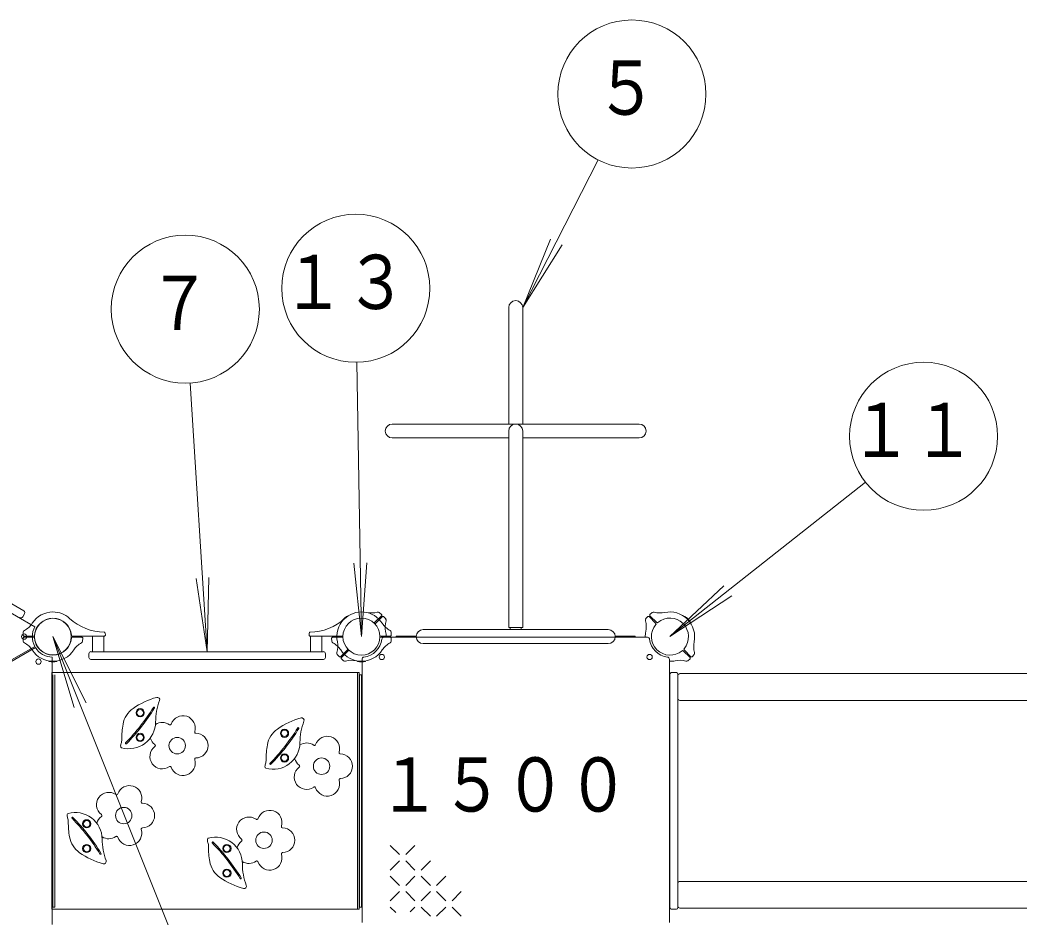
# Model space of a CAD drawing. Units: millimetres on the paper, scale 1:60. Extents: x 0 to 420, y -297 to 594.
# Drawn here: x 150.17 to 190.64, y 450.81 to 487.16 of the extents above; entities that cross this region are included whole.
import ezdxf
from ezdxf.enums import TextEntityAlignment as Align

# ---------------------------------------------------------------- set-up
doc = ezdxf.new("R2010")
doc.units = ezdxf.units.MM
doc.layers.add('LY_1', color=7, linetype='Continuous', lineweight=9)
doc.styles.add('ＭＳ ゴシック', font='')
doc.styles.get('ＭＳ ゴシック').set_extended_font_data('MS Gothic')

msp = doc.modelspace()

# ---------------------------------------------------------------- linework, layer by layer
at = {"layer": 'LY_1', "lineweight": 18}
for p, q in [((173.594, 481.493), (170.535, 475.508)), ((170.535, 475.508), (171.662, 478.288)), ((170.535, 475.508), (172.128, 478.05)), ((163.82, 473.292), (164.001, 462.175)), ((157.056, 472.451), (157.751, 461.566)), ((184.423, 468.434), (176.501, 462.175)), ((164.001, 462.175), (163.691, 465.159)), ((164.001, 462.175), (164.214, 465.167)), ((157.751, 461.566), (157.3, 464.532)), ((157.751, 461.566), (157.822, 464.566)), ((176.501, 462.175), (178.684, 464.233)), ((176.501, 462.175), (179.008, 463.822)), ((157.937, 446.063), (151.501, 462.175)), ((151.501, 462.175), (152.853, 459.496)), ((151.501, 462.175), (152.367, 459.302)), ((165.545, 453.343), (165.17, 453.718)), ((166.17, 453.718), (165.795, 453.343)), ((165.545, 453.093), (165.17, 452.718)), ((166.17, 452.718), (165.795, 453.093)), ((166.795, 453.093), (166.42, 452.718)), ((165.545, 452.093), (165.17, 452.468)), ((166.17, 452.468), (165.795, 452.093)), ((166.795, 452.093), (166.42, 452.468)), ((167.42, 452.468), (167.045, 452.093)), ((165.545, 451.843), (165.17, 451.468)), ((166.17, 451.468), (165.795, 451.843)), ((166.795, 451.843), (166.42, 451.468)), ((167.42, 451.468), (167.045, 451.843)), ((168.045, 451.843), (167.67, 451.468)), ((165.392, 450.996), (165.17, 451.218)), ((166.17, 451.218), (165.97, 451.019)), ((166.795, 450.843), (166.42, 451.218)), ((167.42, 451.218), (167.045, 450.843)), ((168.045, 450.843), (167.67, 451.218))]:
    msp.add_line(p, q, dxfattribs=at)
at = {"layer": 'LY_1'}
for p, q in [((169.968, 470.791), (169.968, 475.508)), ((170.535, 475.508), (170.535, 470.791)), ((165.251, 470.791), (170.251, 470.791)), ((170.251, 470.791), (175.251, 470.791)), ((169.968, 470.508), (169.968, 462.541)), ((170.535, 470.508), (170.535, 462.541)), ((169.968, 470.225), (165.251, 470.225)), ((175.251, 470.225), (170.535, 470.225)), ((141.385, 467.987), (150.767, 462.57)), ((150.324, 463.22), (142.169, 467.928)), ((150.355, 463.106), (150.28, 462.976)), ((164.813, 463.07), (164.717, 463.16)), ((175.69, 463.07), (175.786, 463.16)), ((163.186, 462.754), (163.184, 462.756)), ((163.422, 462.99), (163.42, 462.992)), ((164.536, 462.745), (164.814, 463.022)), ((164.571, 462.709), (164.849, 462.987)), ((164.897, 462.986), (164.986, 462.89)), ((175.606, 462.986), (175.516, 462.89)), ((175.931, 462.709), (175.654, 462.987)), ((175.967, 462.745), (175.689, 463.022)), ((177.081, 462.99), (177.083, 462.992)), ((177.316, 462.754), (177.318, 462.756)), ((150.294, 462.234), (150.298, 462.355)), ((153.625, 462.235), (153.621, 462.322)), ((161.877, 462.235), (161.882, 462.322)), ((165.208, 462.234), (165.204, 462.355)), ((166.501, 462.458), (174.001, 462.458)), ((169.968, 462.541), (170.535, 462.541)), ((170.025, 462.541), (170.025, 462.458)), ((170.478, 462.541), (170.478, 462.458)), ((150.294, 462.115), (150.299, 461.984)), ((150.72, 462.2), (150.327, 462.2)), ((150.72, 462.15), (150.327, 462.15)), ((152.282, 462.2), (153.592, 462.2)), ((152.282, 462.15), (152.675, 462.15)), ((152.708, 462.115), (152.704, 461.994)), ((153.108, 462.2), (153.108, 461.566)), ((153.561, 462.2), (153.561, 461.566)), ((163.22, 462.2), (161.91, 462.2)), ((161.941, 462.2), (161.941, 461.566)), ((162.395, 462.2), (162.395, 461.566)), ((162.794, 462.115), (162.798, 461.994)), ((163.22, 462.15), (162.827, 462.15)), ((164.782, 462.2), (165.175, 462.2)), ((170.251, 462.15), (164.782, 462.15)), ((165.208, 462.115), (165.204, 461.984)), ((165.411, 462.201), (165.411, 462.148)), ((165.411, 462.201), (166.219, 462.201)), ((165.411, 462.148), (166.219, 462.148)), ((166.501, 461.891), (174.001, 461.891)), ((170.251, 462.15), (175.591, 462.15)), ((175.092, 462.201), (174.283, 462.201)), ((175.092, 462.148), (174.283, 462.148)), ((175.092, 462.201), (175.092, 462.148)), ((141.385, 456.363), (150.767, 461.78)), ((150.792, 461.737), (141.41, 456.32)), ((152.96, 461.333), (152.96, 461.483)), ((162.46, 461.566), (153.043, 461.566)), ((162.543, 461.333), (162.543, 461.483)), ((163.106, 461.363), (163.023, 461.452)), ((163.431, 461.64), (163.154, 461.362)), ((163.467, 461.605), (163.189, 461.327)), ((177.036, 461.605), (177.314, 461.327)), ((177.071, 461.64), (177.349, 461.362)), ((177.397, 461.363), (177.48, 461.452)), ((151.335, 461.189), (151.335, 461.186)), ((151.476, 461.342), (151.476, 450.508)), ((151.668, 461.189), (151.668, 461.186)), ((162.46, 461.25), (153.043, 461.25)), ((163.19, 461.279), (163.278, 461.196)), ((163.835, 461.189), (163.835, 461.186)), ((164.026, 455.925), (164.026, 461.265)), ((164.168, 461.189), (164.168, 461.186)), ((176.476, 455.925), (176.476, 461.265)), ((177.313, 461.279), (177.224, 461.196)), ((163.914, 460.716), (151.46, 460.716)), ((151.46, 455.925), (151.46, 460.716)), ((151.501, 455.925), (151.501, 460.633)), ((151.576, 455.925), (151.576, 460.633)), ((163.837, 455.925), (163.837, 460.716)), ((163.914, 455.925), (163.914, 460.716)), ((163.926, 455.925), (163.926, 460.633)), ((164.001, 460.633), (163.926, 460.633)), ((164.001, 455.925), (164.001, 460.633)), ((176.501, 451.183), (176.501, 460.666)), ((176.768, 460.716), (176.551, 460.716)), ((176.818, 451.183), (176.818, 460.666)), ((227.943, 460.675), (176.901, 460.675)), ((227.943, 459.591), (176.901, 459.591)), ((151.46, 455.925), (151.46, 451.133)), ((151.501, 455.925), (151.501, 451.216)), ((151.576, 455.925), (151.576, 451.216)), ((163.837, 455.925), (163.837, 451.133)), ((163.914, 455.925), (163.914, 451.133)), ((163.926, 455.925), (163.926, 451.216)), ((164.001, 455.925), (164.001, 451.216)), ((164.026, 455.925), (164.026, 450.585)), ((176.476, 455.925), (176.476, 450.585)), ((227.943, 452.258), (176.901, 452.258)), ((163.914, 451.133), (151.46, 451.133)), ((151.501, 451.216), (151.576, 451.216)), ((164.001, 451.216), (163.926, 451.216)), ((176.768, 451.133), (176.551, 451.133)), ((227.943, 451.175), (176.901, 451.175))]:
    msp.add_line(p, q, dxfattribs=at)
at = {"layer": 'LY_1', "lineweight": 18}
for centre in [(174.959, 484.164), (163.771, 476.291), (156.865, 475.445), (186.777, 470.294)]:
    msp.add_circle(centre, 3, dxfattribs=at)
at = {"layer": 'LY_1'}
for centre, radius in [((151.501, 462.175), 0.743), ((164.001, 462.175), 0.75), ((150.335, 462.175), 0.108), ((164.826, 461.35), 0.108), ((175.676, 461.35), 0.108), ((150.918, 461.164), 0.108), ((155.036, 459.091), 0.167), ((155.036, 459.091), 0.133), ((155.036, 458.091), 0.167), ((155.036, 458.091), 0.133), ((160.885, 458.258), 0.167), ((160.885, 458.258), 0.133), ((156.536, 457.758), 0.333), ((160.885, 457.258), 0.167), ((160.885, 457.258), 0.133), ((162.385, 456.925), 0.333), ((154.37, 454.925), 0.333), ((152.87, 454.591), 0.167), ((152.87, 454.591), 0.133), ((160.051, 453.925), 0.333), ((152.87, 453.591), 0.167), ((158.551, 453.591), 0.167), ((152.87, 453.591), 0.133), ((158.551, 453.591), 0.133), ((158.551, 452.591), 0.167), ((158.551, 452.591), 0.133)]:
    msp.add_circle(centre, radius, dxfattribs=at)
for centre, radius, start, end in [((170.251, 475.508), 0.283, 0, 180), ((165.251, 470.508), 0.283, 90, 270), ((170.251, 470.508), 0.283, 0, 180), ((175.251, 470.508), 0.283, 270, 90), ((150.283, 463.148), 0.0833, 330, 60), ((151.501, 462.175), 1, 90, 147.2728), ((151.501, 462.175), 1, 47.7828, 90), ((164.001, 462.175), 1, 32.7272, 135), ((164.391, 463.966), 0.833, 257.7272, 287.5412), ((164.667, 463.092), 0.0833, 47, 107.5412), ((164.79, 463.046), 0.0333, 315, 47), ((175.712, 463.046), 0.0333, 133, 225), ((175.835, 463.092), 0.0833, 72.4588, 133), ((176.112, 463.966), 0.833, 252.4588, 282.2728), ((176.501, 462.175), 1, 45, 102.2728), ((150.208, 463.018), 0.0833, 240, 330), ((149.959, 463.166), 0.833, 297.4588, 327.2728), ((151.501, 462.175), 0.75, 90, 175.7293), ((151.501, 462.175), 0.75, 4.2707, 90), ((153.629, 464.52), 2.167, 227.7828, 268.9158), ((161.873, 464.52), 2.167, 271.0842, 312.2172), ((164.001, 462.175), 1, 135, 192.2728), ((163.196, 462.768), 0.0167, 143.6269, 225), ((164.001, 462.175), 1.017, 135, 143.6269), ((164.001, 462.175), 1.017, 126.3731, 135), ((163.408, 462.98), 0.0167, 45, 126.3731), ((164.512, 462.768), 0.0333, 229.2707, 315), ((164.595, 462.686), 0.0333, 135, 220.7293), ((165.544, 463.166), 0.833, 212.7272, 242.5412), ((164.873, 462.964), 0.0333, 43, 135), ((165.793, 462.565), 0.833, 162.4588, 192.2728), ((164.919, 462.841), 0.0833, 342.4588, 43), ((175.584, 462.841), 0.0833, 137, 197.5412), ((174.71, 462.565), 0.833, 347.7272, 17.5412), ((175.63, 462.964), 0.0333, 45, 137), ((176.501, 462.175), 0.75, 139.2707, 225), ((175.908, 462.686), 0.0333, 319.2707, 45), ((175.99, 462.768), 0.0333, 225, 310.7293), ((176.501, 462.175), 0.75, 45, 130.7293), ((176.501, 462.175), 0.75, 319.2707, 45), ((177.094, 462.98), 0.0167, 53.6269, 135), ((176.501, 462.175), 1.017, 45, 53.6269), ((176.501, 462.175), 1, 347.7272, 45), ((176.501, 462.175), 1.017, 36.3731, 45), ((177.306, 462.768), 0.0167, 315, 36.3731), ((150.382, 462.353), 0.0833, 117.4588, 178), ((151.501, 462.175), 0.833, 151.7191, 208.2809), ((153.587, 462.32), 0.0333, 3, 88.9159), ((161.915, 462.32), 0.0333, 91.0841, 177), ((164.001, 462.175), 1, 358.5675, 12.2728), ((165.121, 462.353), 0.0833, 2, 62.5412), ((166.501, 462.175), 0.283, 90, 270), ((174.001, 462.175), 0.283, 270, 90), ((176.501, 462.175), 1, 167.7272, 181.4325), ((150.327, 462.233), 0.0333, 178, 270), ((150.327, 462.116), 0.0333, 90, 182), ((150.382, 461.997), 0.0833, 182, 242.5412), ((149.959, 461.184), 0.833, 32.7272, 62.5412), ((150.72, 462.233), 0.0333, 270, 355.7293), ((150.72, 462.116), 0.0333, 4.2707, 90), ((151.501, 462.175), 0.75, 184.2707, 270), ((151.501, 462.175), 0.75, 270, 355.7293), ((152.282, 462.233), 0.0333, 184.2707, 270), ((152.282, 462.116), 0.0333, 90, 175.7293), ((153.044, 461.184), 0.833, 117.4588, 147.2728), ((152.621, 461.997), 0.0833, 297.4588, 358), ((152.675, 462.116), 0.0333, 358, 90), ((153.592, 462.233), 0.0333, 270, 3), ((161.91, 462.233), 0.0333, 177, 270), ((162.827, 462.116), 0.0333, 90, 182), ((162.882, 461.997), 0.0833, 182, 242.5412), ((162.459, 461.184), 0.833, 32.7272, 62.5412), ((162.21, 461.785), 0.833, 342.4588, 12.2728), ((163.22, 462.233), 0.0333, 270, 355.7293), ((163.22, 462.116), 0.0333, 4.2707, 90), ((164.001, 462.175), 0.833, 276.7872, 353.2128), ((164.782, 462.233), 0.0333, 184.2707, 270), ((164.782, 462.116), 0.0333, 90, 175.7293), ((164.911, 462.066), 0.0833, 90, 173.2128), ((165.544, 461.184), 0.833, 117.4588, 147.2728), ((165.121, 461.997), 0.0833, 297.4588, 358), ((165.175, 462.233), 0.0333, 270, 2), ((165.175, 462.116), 0.0333, 358, 90), ((175.591, 462.066), 0.0833, 6.7872, 90), ((176.501, 462.175), 0.833, 186.7872, 263.2128), ((178.293, 461.785), 0.833, 167.7272, 197.5412), ((151.501, 462.175), 1, 212.7272, 270), ((151.501, 462.175), 0.833, 211.7191, 268.2809), ((151.501, 462.175), 1, 270, 327.2728), ((153.043, 461.483), 0.0833, 90, 180), ((162.46, 461.483), 0.0833, 360, 90), ((163.084, 461.509), 0.0833, 162.4588, 223), ((164.001, 462.175), 1, 212.7272, 327.2728), ((163.408, 461.664), 0.0333, 315, 40.7293), ((163.49, 461.581), 0.0333, 49.2707, 135), ((176.501, 462.175), 0.75, 225, 310.7293), ((177.012, 461.581), 0.0333, 45, 130.7293), ((177.095, 461.664), 0.0333, 139.2707, 225), ((177.419, 461.509), 0.0833, 317, 17.5412), ((151.351, 461.186), 0.0167, 180, 261.3731), ((151.501, 462.175), 1.017, 261.3731, 270), ((151.501, 462.175), 1.017, 270, 278.6269), ((151.651, 461.186), 0.0167, 278.6269, 360), ((153.043, 461.333), 0.0833, 180, 270), ((162.46, 461.333), 0.0833, 270, 360), ((163.13, 461.386), 0.0333, 223, 315), ((163.212, 461.304), 0.0333, 135, 227), ((163.335, 461.257), 0.0833, 227, 287.5412), ((163.612, 460.383), 0.833, 77.7272, 107.5412), ((163.851, 461.186), 0.0167, 180, 261.3731), ((164.001, 462.175), 1.017, 261.3731, 270), ((164.001, 462.175), 1.017, 270, 278.6269), ((164.11, 461.265), 0.0833, 96.7872, 180), ((164.151, 461.186), 0.0167, 278.6269, 360), ((176.393, 461.265), 0.0833, 0, 83.2128), ((176.501, 462.175), 1, 268.5675, 282.2728), ((176.891, 460.383), 0.833, 72.4588, 102.2728), ((177.167, 461.257), 0.0833, 252.4588, 313), ((177.29, 461.304), 0.0333, 313, 45), ((177.373, 461.386), 0.0333, 225, 317), ((176.551, 460.666), 0.05, 90, 180), ((176.768, 460.666), 0.05, 0, 90), ((176.901, 460.591), 0.0833, 90, 180), ((156.48, 456.815), 3, 104.9842, 125.2836), ((158.161, 458.703), 2.5, 159.3635, 179.7848), ((155.73, 459.619), 0.0979, 339.3635, 104.9842), ((176.901, 459.675), 0.0833, 180, 270), ((155.325, 458.448), 1, 125.2836, 169.876), ((148.507, 463.681), 8.308, 315.6146, 328.2576), ((148.507, 463.681), 8.358, 315.6146, 328.2576), ((155.594, 459.297), 0.025, 328.2576, 148.2576), ((154.578, 458.716), 1.083, 254.1244, 359.7848), ((157.622, 458.038), 3.333, 169.876, 180.4102), ((155.93, 458.199), 0.5, 54.724, 123.0543), ((156.247, 458.648), 0.05, 234.724, 341.276), ((156.768, 458.471), 0.5, 342.724, 161.276), ((162.329, 455.982), 3, 104.9842, 125.2836), ((164.01, 457.87), 2.5, 159.3635, 179.7848), ((161.578, 458.785), 0.0979, 339.3635, 104.9842), ((157.293, 458.308), 0.05, 162.724, 269.276), ((157.286, 457.758), 0.5, 270.724, 89.276), ((161.173, 457.614), 1, 125.2836, 169.876), ((154.355, 462.848), 8.308, 315.6146, 328.2576), ((154.355, 462.848), 8.358, 315.6146, 328.2576), ((161.442, 458.464), 0.025, 328.2576, 148.2576), ((154.578, 457.742), 0.333, 161.2258, 183.9289), ((153.789, 458.01), 0.5, 341.2258, 0.4102), ((154.463, 457.852), 0.025, 135.6146, 315.6146), ((155.93, 458.199), 0.5, 195.0436, 233.276), ((155.601, 457.758), 0.05, 306.724, 53.276), ((160.426, 457.883), 1.083, 254.1244, 359.7848), ((163.47, 457.204), 3.333, 169.876, 180.4102), ((161.778, 457.366), 0.5, 54.724, 123.0543), ((162.095, 457.815), 0.05, 234.724, 341.276), ((162.616, 457.638), 0.5, 342.724, 161.276), ((154.295, 457.723), 0.05, 183.9289, 254.1244), ((155.93, 457.317), 0.5, 126.724, 305.276), ((163.142, 457.475), 0.05, 162.724, 269.276), ((163.135, 456.925), 0.5, 270.724, 89.276), ((156.768, 457.045), 0.5, 198.724, 17.276), ((157.293, 457.208), 0.05, 90.724, 197.276), ((160.426, 456.909), 0.333, 161.2258, 183.9289), ((159.637, 457.177), 0.5, 341.2258, 0.4102), ((160.311, 457.019), 0.025, 135.6146, 315.6146), ((161.778, 457.366), 0.5, 195.0436, 233.276), ((156.247, 456.868), 0.05, 18.724, 125.276), ((160.144, 456.889), 0.05, 183.9289, 254.1244), ((161.778, 456.484), 0.5, 126.724, 305.276), ((161.449, 456.925), 0.05, 306.724, 53.276), ((162.616, 456.212), 0.5, 198.724, 17.276), ((163.142, 456.375), 0.05, 90.724, 197.276), ((153.763, 455.366), 0.5, 54.724, 233.276), ((154.08, 455.815), 0.05, 234.724, 341.276), ((154.601, 455.638), 0.5, 342.724, 161.276), ((162.095, 456.035), 0.05, 18.724, 125.276), ((155.127, 455.475), 0.05, 162.724, 269.276), ((155.12, 454.925), 0.5, 270.724, 89.276), ((152.411, 454.941), 0.333, 176.0711, 198.7742), ((152.129, 454.96), 0.05, 105.8756, 176.0711), ((152.411, 453.966), 1.083, 0.2152, 105.8756), ((153.434, 454.925), 0.05, 306.724, 53.276), ((160.283, 454.638), 0.5, 342.724, 161.276), ((151.622, 454.673), 0.5, 359.5898, 18.7742), ((155.456, 454.645), 3.333, 179.5898, 190.124), ((152.296, 454.831), 0.025, 44.3854, 224.3854), ((146.34, 449.002), 8.308, 31.7424, 44.3854), ((146.34, 449.002), 8.358, 31.7424, 44.3854), ((153.763, 454.484), 0.5, 126.724, 164.9564), ((159.444, 454.366), 0.5, 54.724, 233.276), ((159.762, 454.815), 0.05, 234.724, 341.276), ((154.601, 454.212), 0.5, 198.724, 17.276), ((155.127, 454.375), 0.05, 90.724, 197.276), ((160.808, 454.475), 0.05, 162.724, 269.276), ((160.801, 453.925), 0.5, 270.724, 89.276), ((153.159, 454.235), 1, 190.124, 234.7164), ((153.763, 454.484), 0.5, 236.9457, 305.276), ((155.995, 453.98), 2.5, 180.2152, 200.6365), ((154.08, 454.035), 0.05, 18.724, 125.276), ((157.81, 453.96), 0.05, 105.8756, 176.0711), ((158.093, 453.941), 0.333, 176.0711, 198.7742), ((157.304, 453.673), 0.5, 359.5898, 18.7742), ((158.093, 452.966), 1.083, 0.2152, 105.8756), ((157.977, 453.831), 0.025, 44.3854, 224.3854), ((152.022, 448.002), 8.308, 31.7424, 44.3854), ((152.022, 448.002), 8.358, 31.7424, 44.3854), ((159.444, 453.484), 0.5, 126.724, 164.9564), ((159.116, 453.925), 0.05, 306.724, 53.276), ((154.314, 455.868), 3, 234.7164, 255.0158), ((153.427, 453.386), 0.025, 211.7424, 31.7424), ((161.137, 453.645), 3.333, 179.5898, 190.124), ((160.283, 453.212), 0.5, 198.724, 17.276), ((160.808, 453.375), 0.05, 90.724, 197.276), ((153.563, 453.064), 0.0979, 255.0158, 20.6365), ((158.84, 453.235), 1, 190.124, 234.7164), ((159.444, 453.484), 0.5, 236.9457, 305.276), ((161.676, 452.98), 2.5, 180.2152, 200.6365), ((159.762, 453.035), 0.05, 18.724, 125.276), ((159.995, 454.868), 3, 234.7164, 255.0158), ((159.109, 452.386), 0.025, 211.7424, 31.7424), ((176.901, 452.175), 0.0833, 90, 180), ((159.245, 452.064), 0.0979, 255.0158, 20.6365), ((176.551, 451.183), 0.05, 180, 270), ((176.768, 451.183), 0.05, 270, 0), ((176.901, 451.258), 0.0833, 180, 270)]:
    msp.add_arc(centre, radius, start, end, dxfattribs=at)

# ---------------------------------------------------------------- texts
at = {"layer": 'LY_1', "style": 'ＭＳ ゴシック', "width": 0.85}
for s, p in [('５', (173.459, 482.664)), ('１３', (160.771, 474.791)), ('７', (155.365, 473.945)), ('１１', (183.777, 468.794)), ('１５００', (164.668, 454.425))]:
    msp.add_text(s, height=2.199, dxfattribs=at).set_placement(p, align=Align.BOTTOM_LEFT)

doc.saveas('drawing.dxf')
